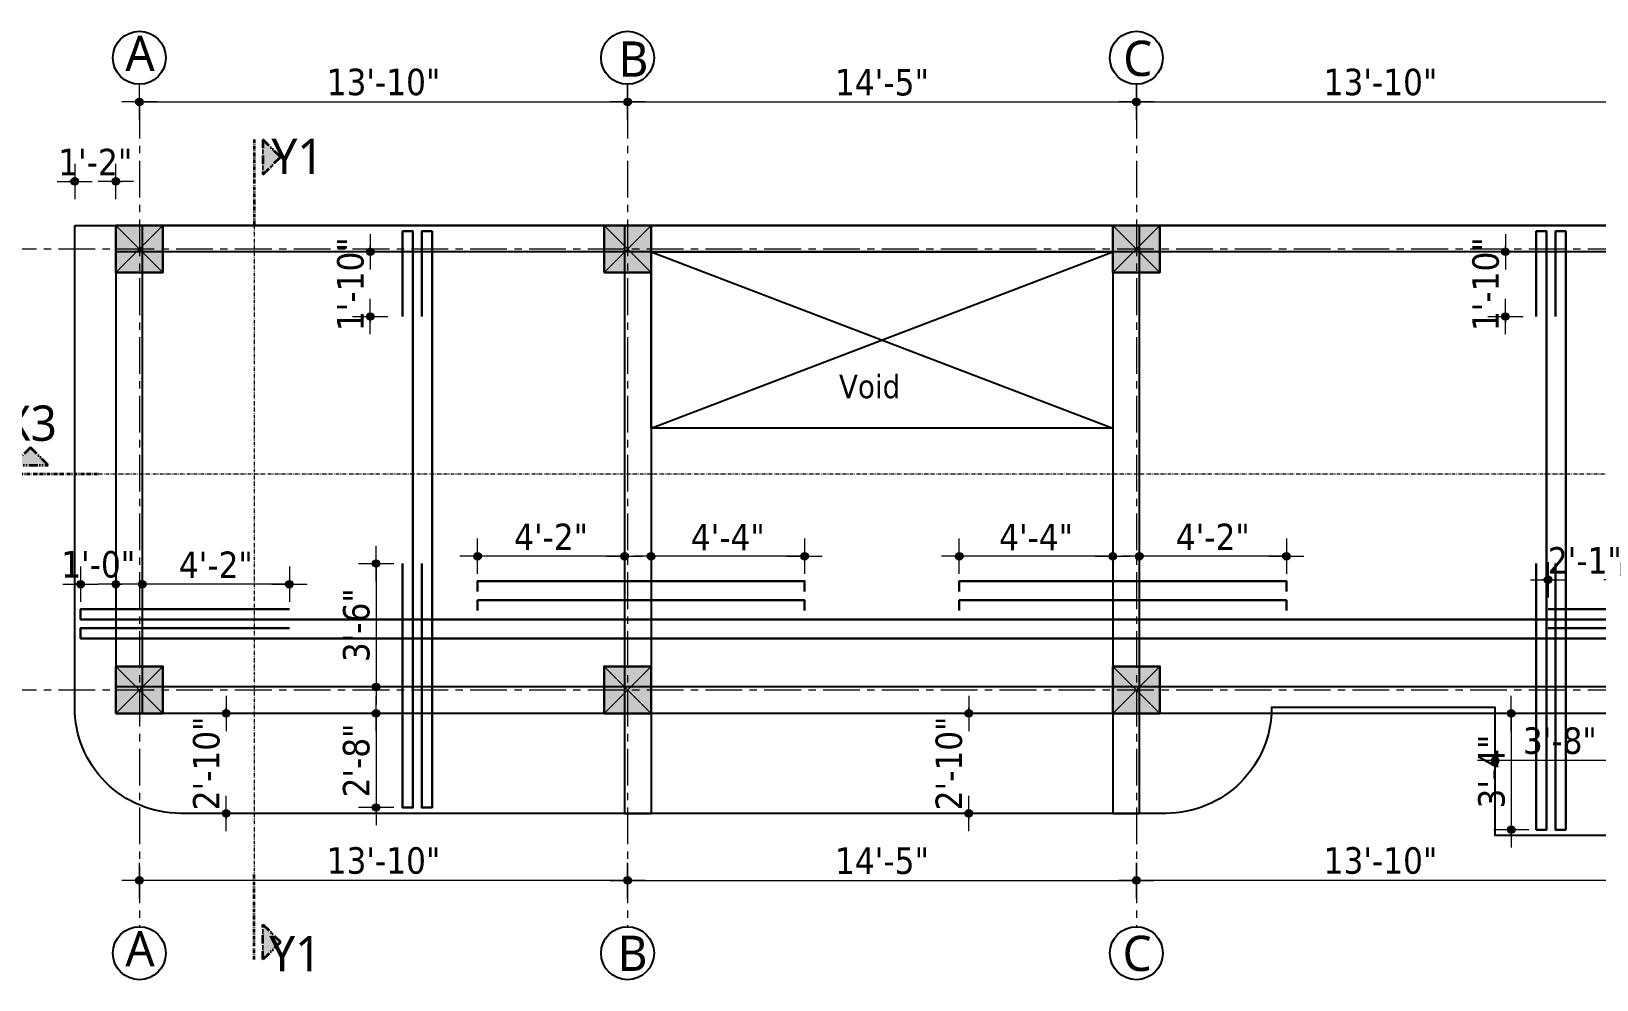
# Model space of a CAD drawing. Header units: inches. Extents: x 130993 to 274375, y -5108 to 103559.
# Drawn here: x 151799 to 152331, y 49886 to 50209 of the extents above; entities that cross this region are included whole.
import ezdxf

# ---------------------------------------------------------------- set-up
doc = ezdxf.new("R2010")
doc.units = ezdxf.units.IN
doc.header["$MEASUREMENT"] = 0
doc.header["$PDMODE"] = 2
doc.header["$PDSIZE"] = -3
doc.linetypes.add('ACAD_ISO12W100', pattern=[21, 12, -3, 0, -3, 0, -3])
doc.linetypes.add('CENTER', pattern=[2, 1.25, -0.25, 0.25, -0.25])
for name, color, linetype, lineweight in [('Center line', 252, 'CENTER', 20), ('Column', 14, 'Continuous', 30), ('Dim-external', 151, 'Continuous', 9), ('DIMENSION', 142, 'Continuous', 20), ('HATCH', 9, 'Continuous', 9), ('INDEX LINE', 4, 'Continuous', 13), ('reinforcement', 220, 'Continuous', 30), ('Section line', 30, 'Continuous', 35), ('TEXT', 181, 'Continuous', 13)]:
    doc.layers.add(name, color=color, linetype=linetype, lineweight=lineweight)
doc.layers.add('ELEVATION', color=7, linetype='Continuous')
doc.layers.add('Text-external', color=7, linetype='Continuous')
doc.styles.add('caption 1in-8ft', font='trebuc.ttf', dxfattribs={"height": 12})
doc.styles.add('TAHOMA', font='tahoma.ttf', dxfattribs={"height": 9})
doc.dimstyles.new('1.8', dxfattribs={"dimscale": 0, "dimtxt": 9, "dimasz": 1, "dimexe": 2, "dimexo": 9, "dimgap": 2, "dimtad": 1, "dimdec": 0, "dimzin": 3, "dimdsep": 46, "dimlunit": 4, "dimtxsty": 'TAHOMA', "dimblk": 'DIM', "dimcen": 3, "dimdle": 3, "dimse1": 1, "dimse2": 1, "dimclrd": 256, "dimclre": 256, "dimclrt": 7, "dimadec": 1, "dimazin": 2, "dimtfac": 1, "dimtdec": 0, "dimtix": 1, "dimtofl": 0, "dimtmove": 2, "dimatfit": 3, "dimldrblk": 'ARW', "dimfxl": 1, "dimfrac": 2, "dimtolj": 2, "dimtzin": 0, "dimarcsym": 0})

# ---------------------------------------------------------------- blocks, each defined once
blk = doc.blocks.new('col')
at = {"layer": 'HATCH'}
h = blk.add_hatch(color=256, dxfattribs=at)
h.dxf.hatch_style = 1
h.paths.add_polyline_path([(-8, -8), (8, -8), (8, 8), (-8, 8)])
at = {"layer": 'Column'}
blk.add_lwpolyline([(-8, -8), (8, -8), (8, 8), (-8, 8)], close=True, dxfattribs=at)
at = {"layer": 'Dim-external'}
for p, q in [((-8, 8), (8, -8)), ((8, 8), (-8, -8))]:
    blk.add_line(p, q, dxfattribs=at)
blk = doc.blocks.new('DIM')
at = {"layer": 'INDEX LINE'}
h = blk.add_hatch(color=256, dxfattribs=at)
h.paths.add_polyline_path([(0, 1.28), (0, 0), (1.28, 0, 0.414214)])
h.paths.add_polyline_path([(1.28, 0), (0, 0), (0, -1.28, 0.414214)])
h.paths.add_polyline_path([(0, 0), (-1.28, 0, 0.414214), (0, -1.28)])
h.paths.add_polyline_path([(0, 1.28, 0.414214), (-1.28, 0), (0, 0)])
for p, q in [((0, 6), (0, -6)), ((-6, 0), (6, 0))]:
    blk.add_line(p, q, dxfattribs=at)
blk.add_circle((0, 0), 1.28, dxfattribs=at)
blk = doc.blocks.new('*D644')
at = {"layer": 'Defpoints', "color": 0}
for p in [(160954, 47972.18), (160788, 47930.18), (160954, 47930.18)]:
    blk.add_point(p, dxfattribs=at)
at = {"layer": 'DIMENSION', "lineweight": -2}
blk.add_line((160789, 47972.18), (160953, 47972.18), dxfattribs=at)
at = {"layer": 'DIMENSION', "lineweight": -2, "rotation": 180}
blk.add_blockref('DIM', (160788, 47972.18), dxfattribs=at)
at = {"layer": 'DIMENSION', "lineweight": -2}
blk.add_blockref('DIM', (160954, 47972.18), dxfattribs=at)
at = {"layer": 'DIMENSION', "color": 7, "insert": (160871, 47978.87), "char_height": 9, "attachment_point": 5, "style": 'TAHOMA'}
blk.add_mtext('\\A2;13\'-10"', dxfattribs=at)
blk = doc.blocks.new('ARW')
at = {"layer": 'INDEX LINE'}
blk.add_lwpolyline([(10, 0, 0, 6, 0), (0, 0, 0, 0, 0), (10, 0, 0, 0, 0)], format="xyseb", dxfattribs=at)
blk = doc.blocks.new('*D645')
at = {"layer": 'Defpoints', "color": 0}
for p in [(161127, 47972.18), (160954, 47930.18), (161127, 47930.18)]:
    blk.add_point(p, dxfattribs=at)
at = {"layer": 'DIMENSION', "lineweight": -2}
blk.add_line((160955, 47972.18), (161126, 47972.18), dxfattribs=at)
at = {"layer": 'DIMENSION', "lineweight": -2, "rotation": 180}
blk.add_blockref('DIM', (160954, 47972.18), dxfattribs=at)
at = {"layer": 'DIMENSION', "lineweight": -2}
blk.add_blockref('DIM', (161127, 47972.18), dxfattribs=at)
at = {"layer": 'DIMENSION', "color": 7, "insert": (161040.5, 47978.79), "char_height": 9, "attachment_point": 5, "style": 'TAHOMA'}
blk.add_mtext('\\A2;14\'-5"', dxfattribs=at)
blk = doc.blocks.new('*D646')
at = {"layer": 'Defpoints', "color": 0}
for p in [(161293, 47972.18), (161127, 47930.18), (161293, 47930.18)]:
    blk.add_point(p, dxfattribs=at)
at = {"layer": 'DIMENSION', "lineweight": -2}
blk.add_line((161128, 47972.18), (161292, 47972.18), dxfattribs=at)
at = {"layer": 'DIMENSION', "lineweight": -2, "rotation": 180}
blk.add_blockref('DIM', (161127, 47972.18), dxfattribs=at)
at = {"layer": 'DIMENSION', "lineweight": -2}
blk.add_blockref('DIM', (161293, 47972.18), dxfattribs=at)
at = {"layer": 'DIMENSION', "color": 7, "insert": (161210, 47978.87), "char_height": 9, "attachment_point": 5, "style": 'TAHOMA'}
blk.add_mtext('\\A2;13\'-10"', dxfattribs=at)
blk = doc.blocks.new('*D647')
at = {"layer": 'Defpoints', "color": 0}
for p in [(160740.5, 47922.18), (160780, 47922.18), (160780, 47772.18)]:
    blk.add_point(p, dxfattribs=at)
at = {"layer": 'DIMENSION', "lineweight": -2}
blk.add_line((160740.5, 47773.18), (160740.5, 47921.18), dxfattribs=at)
for p, rotation in [((160740.5, 47922.18), 90), ((160740.5, 47772.18), 270)]:
    blk.add_blockref('DIM', p, dxfattribs=dict(at, rotation=rotation))
at = {"layer": 'DIMENSION', "color": 7, "insert": (160733.81, 47847.18), "char_height": 9, "attachment_point": 5, "rotation": 90, "style": 'TAHOMA'}
blk.add_mtext('\\A2;12\'-6"', dxfattribs=at)
blk = doc.blocks.new('*D648')
at = {"layer": 'Defpoints', "color": 0}
for p in [(161127, 47930.18), (161293, 47736.2), (161127, 47707.39)]:
    blk.add_point(p, dxfattribs=at)
at = {"layer": 'DIMENSION', "lineweight": -2}
blk.add_line((161292, 47707.39), (161128, 47707.39), dxfattribs=at)
at = {"layer": 'DIMENSION', "lineweight": -2, "rotation": 180}
blk.add_blockref('DIM', (161127, 47707.39), dxfattribs=at)
at = {"layer": 'DIMENSION', "lineweight": -2}
blk.add_blockref('DIM', (161293, 47707.39), dxfattribs=at)
at = {"layer": 'DIMENSION', "color": 7, "insert": (161210, 47714.08), "char_height": 9, "attachment_point": 5, "style": 'TAHOMA'}
blk.add_mtext('\\A2;13\'-10"', dxfattribs=at)
blk = doc.blocks.new('*D649')
at = {"layer": 'Defpoints', "color": 0}
for p in [(160788, 47930.18), (160954, 47764.18), (160788, 47707.39)]:
    blk.add_point(p, dxfattribs=at)
at = {"layer": 'DIMENSION', "lineweight": -2}
blk.add_line((160953, 47707.39), (160789, 47707.39), dxfattribs=at)
at = {"layer": 'DIMENSION', "lineweight": -2, "rotation": 180}
blk.add_blockref('DIM', (160788, 47707.39), dxfattribs=at)
at = {"layer": 'DIMENSION', "lineweight": -2}
blk.add_blockref('DIM', (160954, 47707.39), dxfattribs=at)
at = {"layer": 'DIMENSION', "color": 7, "insert": (160871, 47714.08), "char_height": 9, "attachment_point": 5, "style": 'TAHOMA'}
blk.add_mtext('\\A2;13\'-10"', dxfattribs=at)
blk = doc.blocks.new('*D650')
at = {"layer": 'Defpoints', "color": 0}
for p in [(161127, 47764.18), (160954, 47730.18), (161127, 47707.39)]:
    blk.add_point(p, dxfattribs=at)
at = {"layer": 'DIMENSION', "lineweight": -2}
blk.add_line((160955, 47707.39), (161126, 47707.39), dxfattribs=at)
at = {"layer": 'DIMENSION', "lineweight": -2, "rotation": 180}
blk.add_blockref('DIM', (160954, 47707.39), dxfattribs=at)
at = {"layer": 'DIMENSION', "lineweight": -2}
blk.add_blockref('DIM', (161127, 47707.39), dxfattribs=at)
at = {"layer": 'DIMENSION', "color": 7, "insert": (161040.5, 47714), "char_height": 9, "attachment_point": 5, "style": 'TAHOMA'}
blk.add_mtext('\\A2;14\'-5"', dxfattribs=at)
blk = doc.blocks.new('*D671')
at = {"layer": 'Defpoints', "color": 0}
for p in [(160780, 47945.13), (160766, 47930.18), (160780, 47930.18)]:
    blk.add_point(p, dxfattribs=at)
at = {"layer": 'DIMENSION', "lineweight": -2}
for p, q in [((160765, 47945.13), (160764, 47945.13)), ((160781, 47945.13), (160782, 47945.13))]:
    blk.add_line(p, q, dxfattribs=at)
blk.add_blockref('DIM', (160766, 47945.13), dxfattribs=at)
at = {"layer": 'DIMENSION', "lineweight": -2, "rotation": 180}
blk.add_blockref('DIM', (160780, 47945.13), dxfattribs=at)
at = {"layer": 'DIMENSION', "color": 7, "insert": (160773, 47951.73), "char_height": 9, "attachment_point": 5, "style": 'TAHOMA'}
blk.add_mtext('\\A2;1\'-2"', dxfattribs=at)
blk = doc.blocks.new('*D672')
at = {"layer": 'Defpoints', "color": 0}
for p in [(160796, 47764.18), (160802, 47730.18), (160817.5, 47730.18)]:
    blk.add_point(p, dxfattribs=at)
at = {"layer": 'DIMENSION', "lineweight": -2}
for p, q in [((160817.5, 47765.18), (160817.5, 47766.18)), ((160817.5, 47729.18), (160817.5, 47728.18))]:
    blk.add_line(p, q, dxfattribs=at)
for p, rotation in [((160817.5, 47764.18), 270), ((160817.5, 47730.18), 90)]:
    blk.add_blockref('DIM', p, dxfattribs=dict(at, rotation=rotation))
at = {"layer": 'DIMENSION', "color": 7, "insert": (160810.81, 47747.18), "char_height": 9, "attachment_point": 5, "rotation": 90, "style": 'TAHOMA'}
blk.add_mtext('\\A2;2\'-10"', dxfattribs=at)
blk = doc.blocks.new('*D673')
at = {"layer": 'Defpoints', "color": 0}
for p in [(161249, 47766.18), (161321.5, 47766.18), (161249, 47722.61)]:
    blk.add_point(p, dxfattribs=at)
at = {"layer": 'DIMENSION', "lineweight": -2}
blk.add_line((161321.5, 47723.61), (161321.5, 47765.18), dxfattribs=at)
for p, rotation in [((161321.5, 47766.18), 90), ((161321.5, 47722.61), 270)]:
    blk.add_blockref('DIM', p, dxfattribs=dict(at, rotation=rotation))
at = {"layer": 'DIMENSION', "color": 7, "insert": (161314.79, 47744.4), "char_height": 9, "attachment_point": 5, "rotation": 90, "style": 'TAHOMA'}
blk.add_mtext('\\A2;3\'-8"', dxfattribs=at)
blk = doc.blocks.new('*D674')
at = {"layer": 'Defpoints', "color": 0}
for p in [(161249, 47748.13), (161249, 47722.61), (161293, 47722.61)]:
    blk.add_point(p, dxfattribs=at)
at = {"layer": 'DIMENSION', "lineweight": -2}
blk.add_line((161292, 47748.13), (161250, 47748.13), dxfattribs=at)
at = {"layer": 'DIMENSION', "lineweight": -2, "rotation": 180}
blk.add_blockref('DIM', (161249, 47748.13), dxfattribs=at)
at = {"layer": 'DIMENSION', "lineweight": -2}
blk.add_blockref('DIM', (161293, 47748.13), dxfattribs=at)
at = {"layer": 'DIMENSION', "color": 7, "insert": (161271, 47754.84), "char_height": 9, "attachment_point": 5, "style": 'TAHOMA'}
blk.add_mtext('\\A2;3\'-8"', dxfattribs=at)
blk = doc.blocks.new('*D675')
at = {"layer": 'Defpoints', "color": 0}
for p in [(161263, 47764.18), (161254.5, 47724.61), (161263, 47724.61)]:
    blk.add_point(p, dxfattribs=at)
at = {"layer": 'DIMENSION', "lineweight": -2}
blk.add_line((161254.5, 47763.18), (161254.5, 47725.61), dxfattribs=at)
for p, rotation in [((161254.5, 47764.18), 90), ((161254.5, 47724.61), 270)]:
    blk.add_blockref('DIM', p, dxfattribs=dict(at, rotation=rotation))
at = {"layer": 'DIMENSION', "color": 7, "insert": (161247.81, 47744.4), "char_height": 9, "attachment_point": 5, "rotation": 90, "style": 'TAHOMA'}
blk.add_mtext('\\A2;3\'-4"', dxfattribs=at)
blk = doc.blocks.new('*D676')
at = {"layer": 'Defpoints', "color": 0}
for p in [(161267, 47809.63), (161267, 47799.68), (161292, 47799.68)]:
    blk.add_point(p, dxfattribs=at)
at = {"layer": 'DIMENSION', "lineweight": -2}
for p, q in [((161266, 47809.63), (161265, 47809.63)), ((161293, 47809.63), (161294, 47809.63))]:
    blk.add_line(p, q, dxfattribs=at)
blk.add_blockref('DIM', (161267, 47809.63), dxfattribs=at)
at = {"layer": 'DIMENSION', "lineweight": -2, "rotation": 180}
blk.add_blockref('DIM', (161292, 47809.63), dxfattribs=at)
at = {"layer": 'DIMENSION', "color": 7, "insert": (161279.5, 47816.23), "char_height": 9, "attachment_point": 5, "style": 'TAHOMA'}
blk.add_mtext('\\A2;2\'-1"', dxfattribs=at)
blk = doc.blocks.new('*D677')
at = {"layer": 'Defpoints', "color": 0}
for p in [(161128, 47817.63), (161128, 47809.18), (161178, 47809.18)]:
    blk.add_point(p, dxfattribs=at)
at = {"layer": 'DIMENSION', "lineweight": -2}
blk.add_line((161177, 47817.63), (161129, 47817.63), dxfattribs=at)
at = {"layer": 'DIMENSION', "lineweight": -2, "rotation": 180}
blk.add_blockref('DIM', (161128, 47817.63), dxfattribs=at)
at = {"layer": 'DIMENSION', "lineweight": -2}
blk.add_blockref('DIM', (161178, 47817.63), dxfattribs=at)
at = {"layer": 'DIMENSION', "color": 7, "insert": (161153, 47824.23), "char_height": 9, "attachment_point": 5, "style": 'TAHOMA'}
blk.add_mtext('\\A2;4\'-2"', dxfattribs=at)
blk = doc.blocks.new('*D678')
at = {"layer": 'Defpoints', "color": 0}
for p in [(161066.8, 47817.63), (161066.8, 47809.18), (161119, 47809.18)]:
    blk.add_point(p, dxfattribs=at)
at = {"layer": 'DIMENSION', "lineweight": -2}
blk.add_line((161118, 47817.63), (161067.8, 47817.63), dxfattribs=at)
at = {"layer": 'DIMENSION', "lineweight": -2, "rotation": 180}
blk.add_blockref('DIM', (161066.8, 47817.63), dxfattribs=at)
at = {"layer": 'DIMENSION', "lineweight": -2}
blk.add_blockref('DIM', (161119, 47817.63), dxfattribs=at)
at = {"layer": 'DIMENSION', "color": 7, "insert": (161092.9, 47824.13), "char_height": 9, "attachment_point": 5, "style": 'TAHOMA'}
blk.add_mtext('\\A2;4\'-4"', dxfattribs=at)
blk = doc.blocks.new('*D679')
at = {"layer": 'Defpoints', "color": 0}
for p in [(160962, 47817.63), (160962, 47809.18), (161014.2, 47809.18)]:
    blk.add_point(p, dxfattribs=at)
at = {"layer": 'DIMENSION', "lineweight": -2}
blk.add_line((161013.2, 47817.63), (160963, 47817.63), dxfattribs=at)
at = {"layer": 'DIMENSION', "lineweight": -2, "rotation": 180}
blk.add_blockref('DIM', (160962, 47817.63), dxfattribs=at)
at = {"layer": 'DIMENSION', "lineweight": -2}
blk.add_blockref('DIM', (161014.2, 47817.63), dxfattribs=at)
at = {"layer": 'DIMENSION', "color": 7, "insert": (160988.1, 47824.13), "char_height": 9, "attachment_point": 5, "style": 'TAHOMA'}
blk.add_mtext('\\A2;4\'-4"', dxfattribs=at)
blk = doc.blocks.new('*D680')
at = {"layer": 'Defpoints', "color": 0}
for p in [(160903, 47817.63), (160903, 47809.18), (160953, 47809.18)]:
    blk.add_point(p, dxfattribs=at)
at = {"layer": 'DIMENSION', "lineweight": -2}
blk.add_line((160952, 47817.63), (160904, 47817.63), dxfattribs=at)
at = {"layer": 'DIMENSION', "lineweight": -2, "rotation": 180}
blk.add_blockref('DIM', (160903, 47817.63), dxfattribs=at)
at = {"layer": 'DIMENSION', "lineweight": -2}
blk.add_blockref('DIM', (160953, 47817.63), dxfattribs=at)
at = {"layer": 'DIMENSION', "color": 7, "insert": (160928, 47824.23), "char_height": 9, "attachment_point": 5, "style": 'TAHOMA'}
blk.add_mtext('\\A2;4\'-2"', dxfattribs=at)
blk = doc.blocks.new('*D681')
at = {"layer": 'Defpoints', "color": 0}
for p in [(160877.5, 47815.18), (160868.5, 47773.18), (160877.5, 47773.18)]:
    blk.add_point(p, dxfattribs=at)
at = {"layer": 'DIMENSION', "lineweight": -2}
blk.add_line((160868.5, 47814.18), (160868.5, 47774.18), dxfattribs=at)
for p, rotation in [((160868.5, 47815.18), 90), ((160868.5, 47773.18), 270)]:
    blk.add_blockref('DIM', p, dxfattribs=dict(at, rotation=rotation))
at = {"layer": 'DIMENSION', "color": 7, "insert": (160861.81, 47794.18), "char_height": 9, "attachment_point": 5, "rotation": 90, "style": 'TAHOMA'}
blk.add_mtext('\\A2;3\'-6"', dxfattribs=at)
blk = doc.blocks.new('*D682')
at = {"layer": 'Defpoints', "color": 0}
for p in [(160877.5, 47764.18), (160868.5, 47732.18), (160877.5, 47732.18)]:
    blk.add_point(p, dxfattribs=at)
at = {"layer": 'DIMENSION', "lineweight": -2}
blk.add_line((160868.5, 47763.18), (160868.5, 47733.18), dxfattribs=at)
for p, rotation in [((160868.5, 47764.18), 90), ((160868.5, 47732.18), 270)]:
    blk.add_blockref('DIM', p, dxfattribs=dict(at, rotation=rotation))
at = {"layer": 'DIMENSION', "color": 7, "insert": (160861.79, 47748.18), "char_height": 9, "attachment_point": 5, "rotation": 90, "style": 'TAHOMA'}
blk.add_mtext('\\A2;2\'-8"', dxfattribs=at)
blk = doc.blocks.new('*D683')
at = {"layer": 'Defpoints', "color": 0}
for p in [(160789, 47808.13), (160789, 47799.68), (160839, 47799.68)]:
    blk.add_point(p, dxfattribs=at)
at = {"layer": 'DIMENSION', "lineweight": -2}
blk.add_line((160838, 47808.13), (160790, 47808.13), dxfattribs=at)
at = {"layer": 'DIMENSION', "lineweight": -2, "rotation": 180}
blk.add_blockref('DIM', (160789, 47808.13), dxfattribs=at)
at = {"layer": 'DIMENSION', "lineweight": -2}
blk.add_blockref('DIM', (160839, 47808.13), dxfattribs=at)
at = {"layer": 'DIMENSION', "color": 7, "insert": (160814, 47814.73), "char_height": 9, "attachment_point": 5, "style": 'TAHOMA'}
blk.add_mtext('\\A2;4\'-2"', dxfattribs=at)
blk = doc.blocks.new('*D684')
at = {"layer": 'Defpoints', "color": 0}
for p in [(160768, 47808.13), (160768, 47799.68), (160780, 47799.68)]:
    blk.add_point(p, dxfattribs=at)
at = {"layer": 'DIMENSION', "lineweight": -2}
for p, q in [((160767, 47808.13), (160766, 47808.13)), ((160781, 47808.13), (160782, 47808.13))]:
    blk.add_line(p, q, dxfattribs=at)
blk.add_blockref('DIM', (160768, 47808.13), dxfattribs=at)
at = {"layer": 'DIMENSION', "lineweight": -2, "rotation": 180}
blk.add_blockref('DIM', (160780, 47808.13), dxfattribs=at)
at = {"layer": 'DIMENSION', "color": 7, "insert": (160774, 47814.82), "char_height": 9, "attachment_point": 5, "style": 'TAHOMA'}
blk.add_mtext('\\A2;1\'-0"', dxfattribs=at)
blk = doc.blocks.new('*D685')
at = {"layer": 'Defpoints', "color": 0}
for p in [(160877.5, 47921.18), (160866.5, 47899.18), (160877.5, 47899.18)]:
    blk.add_point(p, dxfattribs=at)
at = {"layer": 'DIMENSION', "lineweight": -2}
for p, q in [((160866.5, 47922.18), (160866.5, 47923.18)), ((160866.5, 47898.18), (160866.5, 47897.18))]:
    blk.add_line(p, q, dxfattribs=at)
for p, rotation in [((160866.5, 47921.18), 270), ((160866.5, 47899.18), 90)]:
    blk.add_blockref('DIM', p, dxfattribs=dict(at, rotation=rotation))
at = {"layer": 'DIMENSION', "color": 7, "insert": (160859.81, 47910.18), "char_height": 9, "attachment_point": 5, "rotation": 90, "style": 'TAHOMA'}
blk.add_mtext('\\A2;1\'-10"', dxfattribs=at)
blk = doc.blocks.new('*D686')
at = {"layer": 'Defpoints', "color": 0}
for p in [(161263, 47921.18), (161252.5, 47899.18), (161263, 47899.18)]:
    blk.add_point(p, dxfattribs=at)
at = {"layer": 'DIMENSION', "lineweight": -2}
for p, q in [((161252.5, 47922.18), (161252.5, 47923.18)), ((161252.5, 47898.18), (161252.5, 47897.18))]:
    blk.add_line(p, q, dxfattribs=at)
for p, rotation in [((161252.5, 47921.18), 270), ((161252.5, 47899.18), 90)]:
    blk.add_blockref('DIM', p, dxfattribs=dict(at, rotation=rotation))
at = {"layer": 'DIMENSION', "color": 7, "insert": (161245.81, 47910.18), "char_height": 9, "attachment_point": 5, "rotation": 90, "style": 'TAHOMA'}
blk.add_mtext('\\A2;1\'-10"', dxfattribs=at)
blk = doc.blocks.new('a2')
at = {"layer": 'HATCH', "linetype": 'ACAD_ISO12W100', "ltscale": 0.25}
h = blk.add_hatch(color=256, dxfattribs=at)
h.dxf.hatch_style = 1
h.paths.add_polyline_path([(2588.5, 1164.5), (2600.5, 1164.5), (2594.5, 1170.5)])
at = {"layer": 'Section line', "linetype": 'ACAD_ISO12W100', "ltscale": 0.1}
blk.add_line((2588.5, 1161.5), (2617.75, 1161.5), dxfattribs=at)
at = {"layer": 'Section line', "linetype": 'ACAD_ISO12W100', "ltscale": 0.25}
blk.add_lwpolyline([(2588.5, 1164.5), (2600.5, 1164.5), (2594.5, 1170.5), (2594.5, 1170.5), (2588.5, 1164.5)], dxfattribs=at)
blk = doc.blocks.new('*D831')
at = {"layer": 'Defpoints', "color": 0}
for p in [(161070, 47764.18), (161119, 47764.18), (161119, 47730.18)]:
    blk.add_point(p, dxfattribs=at)
at = {"layer": 'DIMENSION', "lineweight": -2}
for p, q in [((161070, 47765.18), (161070, 47766.18)), ((161070, 47729.18), (161070, 47728.18))]:
    blk.add_line(p, q, dxfattribs=at)
for p, rotation in [((161070, 47764.18), 270), ((161070, 47730.18), 90)]:
    blk.add_blockref('DIM', p, dxfattribs=dict(at, rotation=rotation))
at = {"layer": 'DIMENSION', "color": 7, "insert": (161063.31, 47747.18), "char_height": 9, "attachment_point": 5, "rotation": 90, "style": 'TAHOMA'}
blk.add_mtext('\\A2;2\'-10"', dxfattribs=at)
blk = doc.blocks.new('sn5')
at = {"layer": 'Center line', "ltscale": 10}
for p, q in [((6112, 1417.55), (6112, 1136.98)), ((6278, 1417.55), (6278, 1136.98)), ((6451, 1417.55), (6451, 1136.98)), ((6064.5, 1367.55), (6660, 1367.55)), ((6064.5, 1217.55), (6660, 1217.55))]:
    blk.add_line(p, q, dxfattribs=at)
at = {"layer": 'ELEVATION'}
for p, q in [((6625, 1375.55), (6104, 1375.55)), ((6104, 1375.55), (6104, 1209.55)), ((6113, 1375.55), (6113, 1209.55)), ((6120, 1375.55), (6270, 1375.55)), ((6277, 1375.55), (6277, 1175.55)), ((6286, 1375.55), (6286, 1175.55)), ((6443, 1375.55), (6443, 1175.55)), ((6452, 1375.55), (6452, 1175.55)), ((6625, 1366.55), (6104, 1366.55)), ((6286, 1366.55), (6443, 1306.55)), ((6286, 1306.55), (6443, 1366.55)), ((6625, 1218.55), (6104, 1218.55)), ((6625, 1209.55), (6104, 1209.55)), ((6277, 1175.55), (6286, 1175.55)), ((6443, 1175.55), (6452, 1175.55))]:
    blk.add_line(p, q, dxfattribs=at)
blk.add_lwpolyline([(6090, 1375.55), (6625, 1375.55), (6625, 1167.98), (6573, 1167.98), (6573, 1211.55), (6497, 1211.55, -0.414214), (6461, 1175.55), (6126, 1175.55, -0.414214), (6090, 1211.55)], format="xyb", close=True, dxfattribs=at)
blk.add_lwpolyline([(6625, 1167.98), (6625, 1288.55), (6625, 1288.55), (6625, 1375.55), (6104, 1375.55), (6104, 1366.55), (6104, 1366.55), (6104, 1209.55)], dxfattribs=at)
blk.add_lwpolyline([(6286, 1366.55), (6443, 1366.55), (6443, 1306.55), (6286, 1306.55)], close=True, dxfattribs=at)
at = {"layer": 'reinforcement'}
for points in [[(6201.5, 1260.55), (6201.5, 1218.55), (6201.5, 1209.55), (6201.5, 1177.55), (6205, 1177.55), (6205, 1366.55), (6205, 1373.55), (6201.5, 1373.55), (6201.5, 1366.55), (6201.5, 1344.55)], [(6208, 1260.55), (6208, 1218.55), (6208, 1209.55), (6208, 1177.55), (6211.5, 1177.55), (6211.5, 1366.55), (6211.5, 1373.55), (6208, 1373.55), (6208, 1366.55), (6208, 1344.55)], [(6587, 1260.55), (6587, 1218.55), (6587, 1209.55), (6587, 1169.98), (6590.5, 1169.98), (6590.5, 1366.55), (6590.5, 1373.55), (6587, 1373.55), (6587, 1366.55), (6587, 1344.55)], [(6593.5, 1260.55), (6593.5, 1218.55), (6593.5, 1209.55), (6593.5, 1169.98), (6597, 1169.98), (6597, 1366.55), (6597, 1373.55), (6593.5, 1373.55), (6593.5, 1366.55), (6593.5, 1344.55)], [(6338.2, 1251.05), (6338.2, 1254.55), (6286, 1254.55), (6277, 1254.55), (6227, 1254.55), (6227, 1251.05)], [(6502, 1251.05), (6502, 1254.55), (6452, 1254.55), (6443, 1254.55), (6390.8, 1254.55), (6390.8, 1251.05)], [(6338.2, 1244.55), (6338.2, 1248.05), (6286, 1248.05), (6277, 1248.05), (6227, 1248.05), (6227, 1244.55)], [(6502, 1244.55), (6502, 1248.05), (6452, 1248.05), (6443, 1248.05), (6390.8, 1248.05), (6390.8, 1244.55)], [(6163, 1245.05), (6113, 1245.05), (6104, 1245.05), (6092, 1245.05), (6092, 1241.55), (6616, 1241.55), (6623, 1241.55), (6623, 1245.05), (6616, 1245.05), (6591, 1245.05)], [(6163, 1238.55), (6113, 1238.55), (6104, 1238.55), (6092, 1238.55), (6092, 1235.05), (6616, 1235.05), (6623, 1235.05), (6623, 1238.55), (6616, 1238.55), (6591, 1238.55)]]:
    blk.add_lwpolyline(points, dxfattribs=at)
at = {"layer": 'Section line', "linetype": 'ACAD_ISO12W100', "lineweight": 13, "ltscale": 0.1}
blk.add_line((6098.25, 1291), (6623, 1291), dxfattribs=at)
blk.add_lwpolyline([(6151, 1375.55), (6151, 1155.05)], dxfattribs=at)
at = {"layer": 'Text-external'}
for centre in [(6112, 1432.55), (6278, 1432.55), (6451, 1432.55), (6112, 1127.98), (6278, 1127.98), (6451, 1127.98)]:
    blk.add_circle(centre, 9, dxfattribs=at)
at = {"layer": 'Dim-external'}
for p in [(6112, 1367.55), (6278, 1367.55), (6451, 1367.55), (6112, 1217.55), (6278, 1217.55), (6451, 1217.55)]:
    blk.add_blockref('col', p, dxfattribs=at)
at = {"layer": 'DIMENSION', "rotation": 270}
blk.add_blockref('a2', (4989.5, 3993.3), dxfattribs=at)
at = {"layer": 'DIMENSION'}
blk.add_blockref('a2', (3480.5, 129.5), dxfattribs=at)
at = {"layer": 'DIMENSION', "xscale": -1, "rotation": 270}
blk.add_blockref('a2', (4989.5, -1462.7), dxfattribs=at)
at = {"char_height": 12, "width": 18.4581, "attachment_point": 5, "style": 'caption 1in-8ft'}
for s, insert in [('Y1', (6165.77, 1399)), ('X3', (6074.89, 1308.19)), ('Y1', (6165, 1127.84))]:
    blk.add_mtext(s, dxfattribs=dict(at, insert=insert))
at = {"layer": 'TEXT', "ltscale": 20, "style": 'TAHOMA'}
blk.add_text(' Void', height=8, dxfattribs=at).set_placement((6346.88, 1316.76))
at = {"layer": 'Text-external', "char_height": 12, "width": 130.1671, "attachment_point": 1, "style": 'caption 1in-8ft'}
for s, insert in [('A', (6107.23, 1440.07)), ('B', (6274.92, 1438.12)), ('C', (6446.52, 1438.36)), ('A', (6107.23, 1135.5)), ('B', (6274.62, 1133.97)), ('C', (6446.32, 1133.95))]:
    blk.add_mtext(s, dxfattribs=dict(at, insert=insert))
at = {"layer": 'DIMENSION'}
for base, p1, p2, picture, middle in [((6278, 1417.55), (6112, 1375.55), (6278, 1375.55), '*D644', (6195, 1424.24)), ((6451, 1417.55), (6278, 1375.55), (6451, 1375.55), '*D645', (6364.5, 1424.16)), ((6617, 1417.55), (6451, 1375.55), (6617, 1375.55), '*D646', (6534, 1424.24)), ((6104, 1390.5), (6090, 1375.55), (6104, 1375.55), '*D671', (6097, 1397.09)), ((6112, 1152.76), (6278, 1209.55), (6112, 1375.55), '*D649', (6195, 1159.45)), ((6451, 1152.76), (6617, 1181.56), (6451, 1375.55), '*D648', (6534, 1159.45)), ((6227, 1263), (6277, 1254.55), (6227, 1254.55), '*D680', (6252, 1269.59)), ((6286, 1263), (6338.2, 1254.55), (6286, 1254.55), '*D679', (6312.1, 1269.5)), ((6390.8, 1263), (6443, 1254.55), (6390.8, 1254.55), '*D678', (6416.9, 1269.5)), ((6452, 1263), (6502, 1254.55), (6452, 1254.55), '*D677', (6477, 1269.59)), ((6591, 1255), (6616, 1245.05), (6591, 1245.05), '*D676', (6603.5, 1261.59)), ((6092, 1253.5), (6104, 1245.05), (6092, 1245.05), '*D684', (6098, 1260.18)), ((6113, 1253.5), (6163, 1245.05), (6113, 1245.05), '*D683', (6138, 1260.09)), ((6451, 1152.76), (6278, 1175.55), (6451, 1209.55), '*D650', (6364.5, 1159.37)), ((6573, 1193.5), (6617, 1167.98), (6573, 1167.98), '*D674', (6595, 1200.21))]:
    dim = blk.add_linear_dim(base=base, p1=p1, p2=p2, dimstyle='1.8', override={"dimscale": 1}, dxfattribs=at)
    dim.commit()
    dim.dimension.update_dxf_attribs({"geometry": picture, "text_midpoint": middle, "insert": (-154676, -46554.63)})
for base, p1, p2, picture, middle in [((6064.5, 1367.55), (6104, 1217.55), (6104, 1367.55), '*D647', (6057.81, 1292.55)), ((6190.5, 1344.55), (6201.5, 1366.55), (6201.5, 1344.55), '*D685', (6183.82, 1355.55)), ((6576.5, 1344.55), (6587, 1366.55), (6587, 1344.55), '*D686', (6569.82, 1355.55)), ((6192.5, 1218.55), (6201.5, 1260.55), (6201.5, 1218.55), '*D681', (6185.81, 1239.55)), ((6141.5, 1175.55), (6120, 1209.55), (6126, 1175.55), '*D672', (6134.81, 1192.55)), ((6192.5, 1177.55), (6201.5, 1209.55), (6201.5, 1177.55), '*D682', (6185.79, 1193.55)), ((6394, 1209.55), (6443, 1175.55), (6443, 1209.55), '*D831', (6387.31, 1192.55)), ((6578.5, 1169.98), (6587, 1209.55), (6587, 1169.98), '*D675', (6571.81, 1189.76)), ((6645.5, 1211.55), (6573, 1167.98), (6573, 1211.55), '*D673', (6638.79, 1189.76))]:
    dim = blk.add_linear_dim(base=base, p1=p1, p2=p2, angle=90, dimstyle='1.8', override={"dimscale": 1}, dxfattribs=at)
    dim.commit()
    dim.dimension.update_dxf_attribs({"geometry": picture, "text_midpoint": middle, "insert": (-154676, -46554.63)})

msp = doc.modelspace()

# ---------------------------------------------------------------- block references
at = {"layer": 'DIMENSION'}
msp.add_blockref('sn5', (145723.44, 48767.15), dxfattribs=at)

doc.saveas('drawing.dxf')
